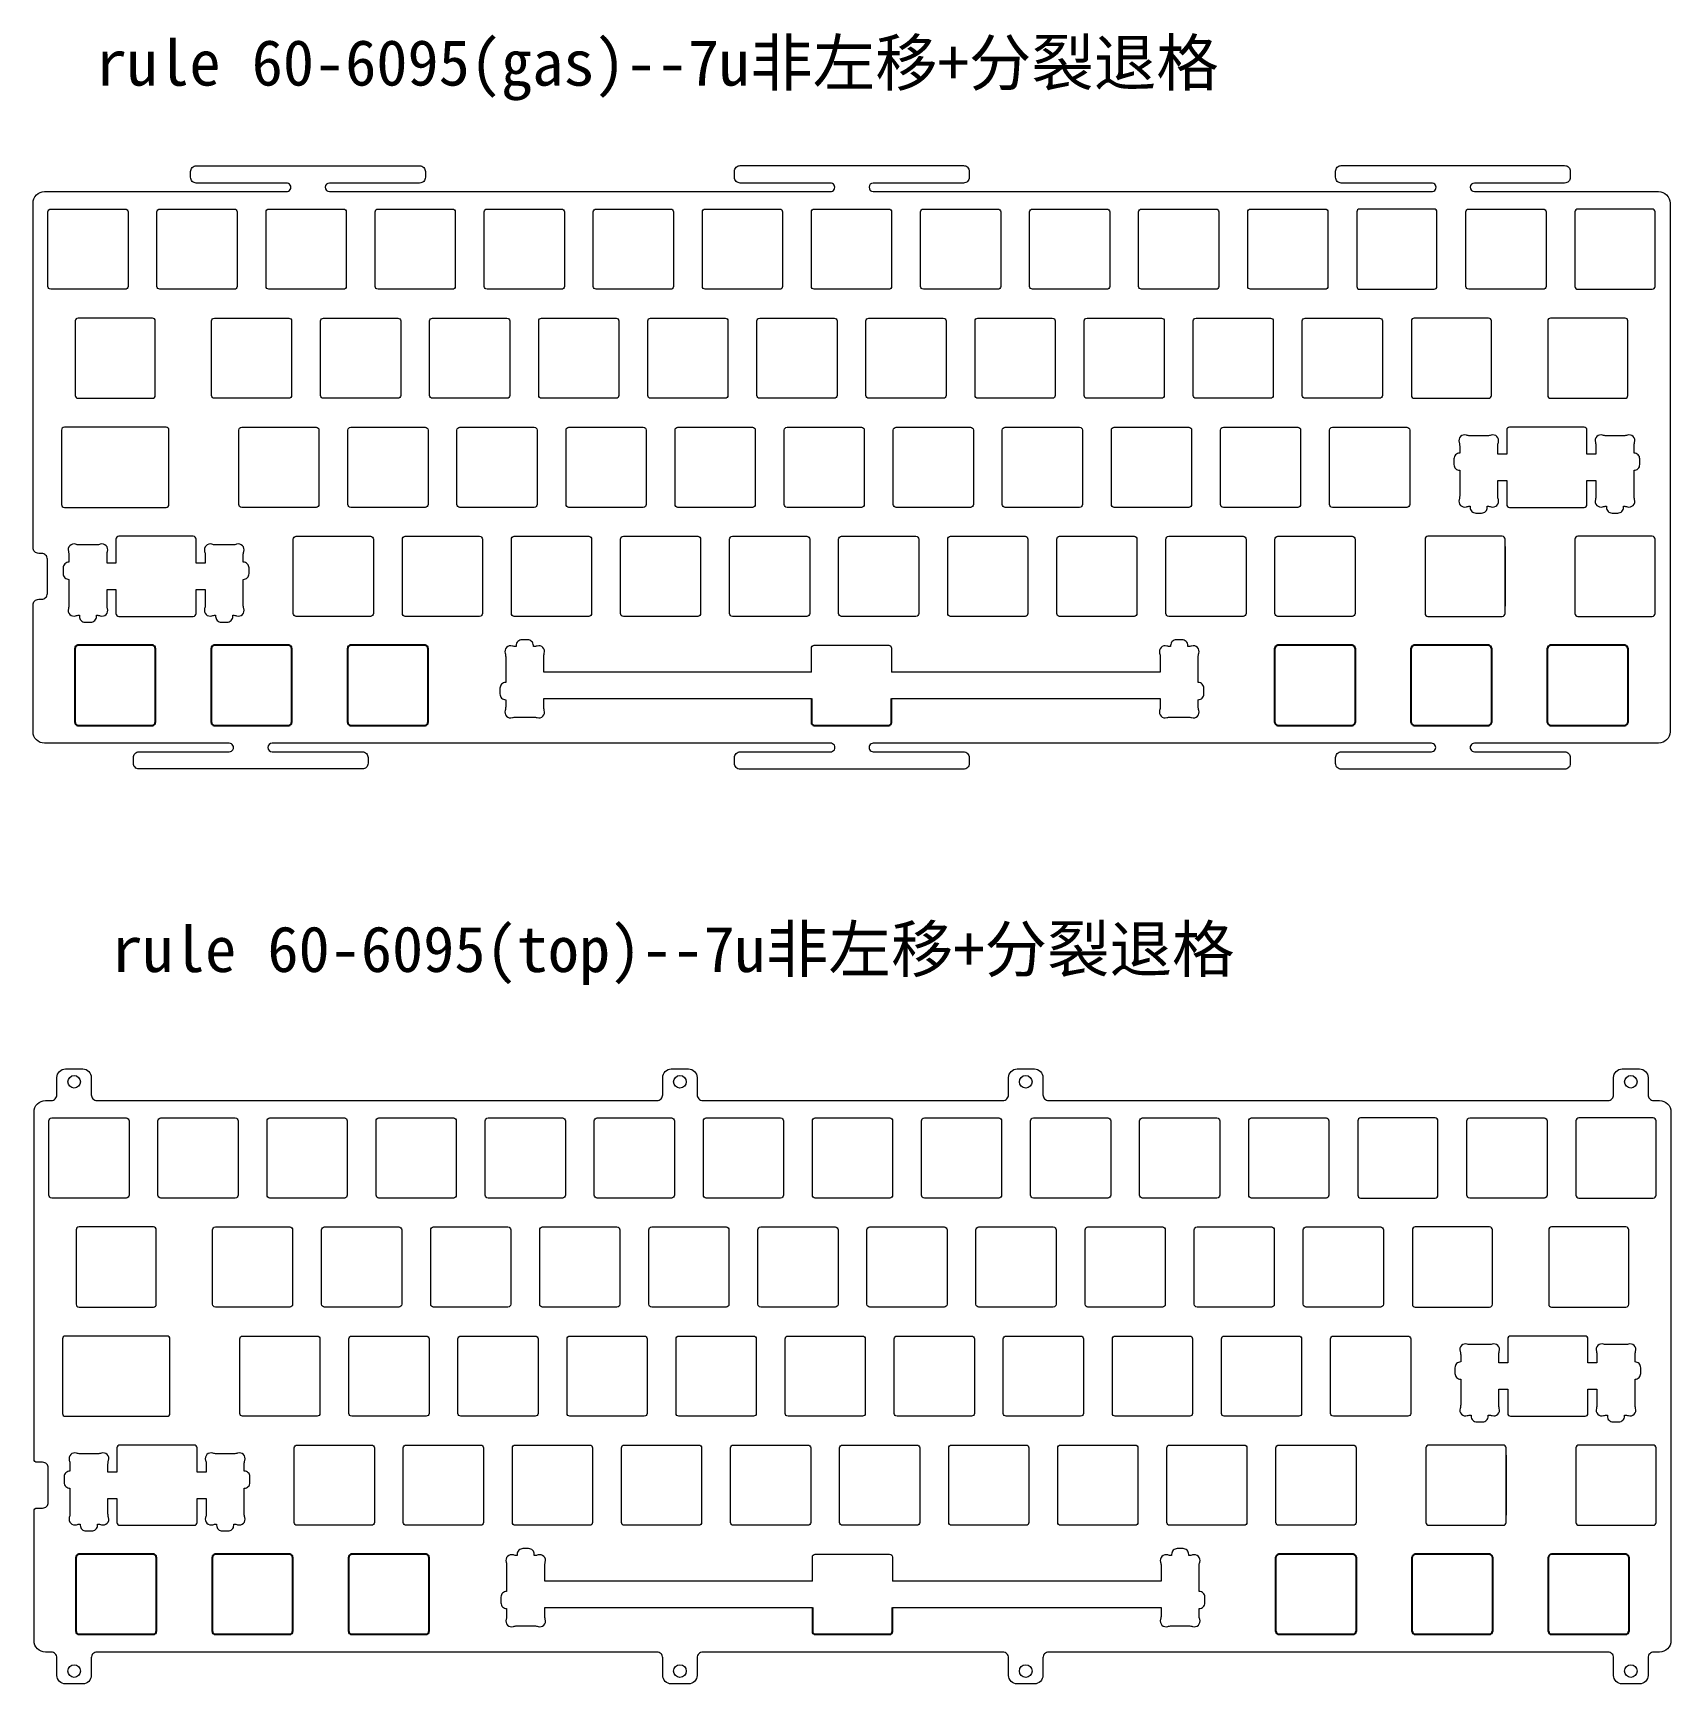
# Model space of a CAD drawing. Header units: millimetres. Extents: x 3201 to 5715, y 849 to 1652.
# Drawn here: x 4588.9 to 4875, y 865.1 to 1153.5 of the extents above; entities that cross this region are included whole.
import ezdxf

# ---------------------------------------------------------------- set-up
doc = ezdxf.new("R2010")
doc.units = ezdxf.units.MM
doc.layers.add('1', color=7, linetype='Continuous', lineweight=0)
doc.styles.add('MtXpl_', font='')
doc.styles.get('MtXpl_').set_extended_font_data('SimSun')

msp = doc.modelspace()

# ---------------------------------------------------------------- linework, layer by layer
at = {"layer": '1'}
for p, q in [((4633.94, 1126.55), (4633.94, 1126.55)), ((4639.94, 1126.55), (4639.94, 1126.55)), ((4705.52, 1063.82), (4705.52, 1053.38)), ((4846.03, 1063.82), (4846.03, 1053.38)), ((4678.12, 1037.25), (4724.86, 1037.25)), ((4705.69, 905.07), (4705.69, 894.62)), ((4846.2, 905.07), (4846.2, 894.62)), ((4678.29, 878.5), (4725.03, 878.5))]:
    msp.add_line(p, q, dxfattribs=at)
at = {"layer": '1', "lineweight": 25}
for p, q in [((4596.27, 1033.05), (4596.27, 1046.05)), ((4610.27, 1046.05), (4610.27, 1033.05)), ((4620.08, 1033.05), (4620.08, 1046.05)), ((4634.08, 1046.05), (4634.08, 1033.05)), ((4643.89, 1033.05), (4643.89, 1046.05)), ((4657.89, 1046.05), (4657.89, 1033.05)), ((4805.82, 1033.05), (4805.82, 1046.05)), ((4819.82, 1046.05), (4819.82, 1033.05)), ((4829.63, 1033.05), (4829.63, 1046.05)), ((4843.63, 1046.05), (4843.63, 1033.05)), ((4853.44, 1033.05), (4853.44, 1046.05)), ((4867.44, 1046.05), (4867.44, 1033.05)), ((4596.44, 874.3), (4596.44, 887.3)), ((4610.44, 887.3), (4610.44, 874.3)), ((4620.25, 874.3), (4620.25, 887.3)), ((4634.25, 887.3), (4634.25, 874.3)), ((4644.06, 874.3), (4644.06, 887.3)), ((4658.06, 887.3), (4658.06, 874.3)), ((4805.99, 874.3), (4805.99, 887.3)), ((4819.99, 887.3), (4819.99, 874.3)), ((4829.8, 874.3), (4829.8, 887.3)), ((4843.8, 887.3), (4843.8, 874.3)), ((4853.61, 874.3), (4853.61, 887.3)), ((4867.61, 887.3), (4867.61, 874.3))]:
    msp.add_line(p, q, dxfattribs=at)
at = {"layer": '1'}
for points in [[(4591.42, 1061.6, 0.414214), (4590.42, 1062.6), (4589.92, 1062.6, -0.414214), (4588.92, 1063.6), (4588.92, 1123.8, -0.414214), (4590.92, 1125.8), (4633.19, 1125.8, 1.006341), (4633.19, 1127.3), (4617.44, 1127.3, -0.414214), (4616.44, 1128.3), (4616.44, 1129.3, -0.414214), (4617.44, 1130.3), (4656.44, 1130.3, -0.414214), (4657.44, 1129.3), (4657.44, 1128.3, -0.414214), (4656.44, 1127.3), (4640.69, 1127.3, 0.999996), (4640.69, 1125.8), (4728.18, 1125.8, 1.004198), (4728.18, 1127.3), (4712.43, 1127.3, -0.414214), (4711.43, 1128.3), (4711.43, 1129.35, -0.414214), (4712.43, 1130.35), (4751.43, 1130.35, -0.414214), (4752.43, 1129.35), (4752.43, 1128.3, -0.414214), (4751.43, 1127.3), (4735.68, 1127.3, 0.999996), (4735.68, 1125.8), (4833.16, 1125.8, 1.070015), (4833.16, 1127.3), (4817.41, 1127.3, -0.414214), (4816.41, 1128.3), (4816.41, 1129.35, -0.414214), (4817.41, 1130.35), (4856.41, 1130.35, -0.414214), (4857.41, 1129.35), (4857.41, 1128.3, -0.414214), (4856.41, 1127.3), (4840.66, 1127.3, 0.999996), (4840.66, 1125.8), (4872.82, 1125.8, -0.414214), (4874.82, 1123.8), (4874.82, 1031.45, -0.414213), (4872.82, 1029.45), (4840.66, 1029.45, 1.000003), (4840.66, 1027.95), (4856.41, 1027.95, -0.414214), (4857.41, 1026.95), (4857.41, 1025.9, -0.414214), (4856.41, 1024.9), (4817.41, 1024.9, -0.414214), (4816.41, 1025.9), (4816.41, 1026.95, -0.414214), (4817.41, 1027.95), (4833.16, 1027.95, 1.000004), (4833.16, 1029.45), (4735.68, 1029.45, 1.000003), (4735.68, 1027.95), (4751.43, 1027.95, -0.414214), (4752.43, 1026.95), (4752.43, 1025.9, -0.414214), (4751.43, 1024.9), (4712.43, 1024.9, -0.428049), (4711.43, 1025.95), (4711.43, 1026.95, -0.414214), (4712.43, 1027.95), (4728.18, 1027.95, 1.06449), (4728.18, 1029.45), (4630.69, 1029.45, 0.999996), (4630.69, 1027.95), (4646.44, 1027.95, -0.414214), (4647.44, 1026.95), (4647.44, 1025.95, -0.414214), (4646.44, 1024.95), (4607.44, 1024.95, -0.414214), (4606.44, 1025.95), (4606.44, 1026.95, -0.414214), (4607.44, 1027.95), (4623.19, 1027.95, 1.006341), (4623.19, 1029.45), (4590.92, 1029.45, -0.414214), (4588.92, 1031.45), (4588.92, 1053.6, -0.414214), (4589.92, 1054.6), (4590.42, 1054.6, 0.414214), (4591.42, 1055.6)], [(4591.52, 1109.25), (4591.52, 1122.25, -0.414214), (4592.02, 1122.75), (4605.02, 1122.75, -0.414214), (4605.52, 1122.25), (4605.52, 1109.25, -0.414217), (4605.02, 1108.75), (4592.02, 1108.75, -0.41421)], [(4610.57, 1109.25), (4610.57, 1122.25, -0.414214), (4611.07, 1122.75), (4624.07, 1122.75, -0.414214), (4624.57, 1122.25), (4624.57, 1109.25, -0.414217), (4624.07, 1108.75), (4611.07, 1108.75, -0.41421)], [(4629.62, 1109.25), (4629.62, 1122.25, -0.414214), (4630.12, 1122.75), (4643.12, 1122.75, -0.414214), (4643.62, 1122.25), (4643.62, 1109.25, -0.414217), (4643.12, 1108.75), (4630.12, 1108.75, -0.41421)], [(4648.67, 1109.25), (4648.67, 1122.25, -0.414214), (4649.17, 1122.75), (4662.17, 1122.75, -0.414214), (4662.67, 1122.25), (4662.67, 1109.25, -0.414217), (4662.17, 1108.75), (4649.17, 1108.75, -0.41421)], [(4667.72, 1109.25), (4667.72, 1122.25, -0.414214), (4668.22, 1122.75), (4681.22, 1122.75, -0.414214), (4681.72, 1122.25), (4681.72, 1109.25, -0.414217), (4681.22, 1108.75), (4668.22, 1108.75, -0.41421)], [(4686.77, 1109.25), (4686.77, 1122.25, -0.414214), (4687.27, 1122.75), (4700.27, 1122.75, -0.414214), (4700.77, 1122.25), (4700.77, 1109.25, -0.414217), (4700.27, 1108.75), (4687.27, 1108.75, -0.41421)], [(4705.82, 1109.25), (4705.82, 1122.25, -0.414214), (4706.32, 1122.75), (4719.32, 1122.75, -0.414214), (4719.82, 1122.25), (4719.82, 1109.25, -0.414217), (4719.32, 1108.75), (4706.32, 1108.75, -0.41421)], [(4724.87, 1109.25), (4724.87, 1122.25, -0.414214), (4725.37, 1122.75), (4738.37, 1122.75, -0.414214), (4738.87, 1122.25), (4738.87, 1109.25, -0.414217), (4738.37, 1108.75), (4725.37, 1108.75, -0.41421)], [(4743.92, 1109.25), (4743.92, 1122.25, -0.414214), (4744.42, 1122.75), (4757.42, 1122.75, -0.414214), (4757.92, 1122.25), (4757.92, 1109.25, -0.414217), (4757.42, 1108.75), (4744.42, 1108.75, -0.41421)], [(4762.97, 1109.25), (4762.97, 1122.25, -0.414214), (4763.47, 1122.75), (4776.47, 1122.75, -0.414214), (4776.97, 1122.25), (4776.97, 1109.25, -0.414217), (4776.47, 1108.75), (4763.47, 1108.75, -0.41421)], [(4782.02, 1109.25), (4782.02, 1122.25, -0.414214), (4782.52, 1122.75), (4795.52, 1122.75, -0.414214), (4796.02, 1122.25), (4796.02, 1109.25, -0.414217), (4795.52, 1108.75), (4782.52, 1108.75, -0.41421)], [(4801.07, 1109.25), (4801.07, 1122.25, -0.414214), (4801.57, 1122.75), (4814.57, 1122.75, -0.414214), (4815.07, 1122.25), (4815.07, 1109.25, -0.414217), (4814.57, 1108.75), (4801.57, 1108.75, -0.41421)], [(4834.12, 1109.25), (4834.12, 1122.25, 0.414214), (4833.62, 1122.75), (4820.62, 1122.75, 0.414214), (4820.12, 1122.25), (4820.12, 1109.25, 0.414217), (4820.62, 1108.75), (4833.62, 1108.75, 0.41421)], [(4839.17, 1109.25), (4839.17, 1122.25, -0.414214), (4839.67, 1122.75), (4852.67, 1122.75, -0.414214), (4853.17, 1122.25), (4853.17, 1109.25, -0.414217), (4852.67, 1108.75), (4839.67, 1108.75, -0.41421)], [(4872.22, 1109.25), (4872.22, 1122.25, 0.414214), (4871.72, 1122.75), (4858.72, 1122.75, 0.414214), (4858.22, 1122.25), (4858.22, 1109.25, 0.414217), (4858.72, 1108.75), (4871.72, 1108.75, 0.41421)], [(4610.28, 1090.2), (4610.28, 1103.2, 0.414214), (4609.78, 1103.7), (4596.78, 1103.7, 0.414214), (4596.28, 1103.2), (4596.28, 1090.2, 0.414217), (4596.78, 1089.7), (4609.78, 1089.7, 0.41421)], [(4620.09, 1090.2), (4620.09, 1103.2, -0.414214), (4620.59, 1103.7), (4633.59, 1103.7, -0.414214), (4634.09, 1103.2), (4634.09, 1090.2, -0.414217), (4633.59, 1089.7), (4620.59, 1089.7, -0.41421)], [(4639.14, 1090.2), (4639.14, 1103.2, -0.414214), (4639.64, 1103.7), (4652.64, 1103.7, -0.414214), (4653.14, 1103.2), (4653.14, 1090.2, -0.414217), (4652.64, 1089.7), (4639.64, 1089.7, -0.41421)], [(4658.19, 1090.2), (4658.19, 1103.2, -0.414214), (4658.69, 1103.7), (4671.69, 1103.7, -0.414214), (4672.19, 1103.2), (4672.19, 1090.2, -0.414217), (4671.69, 1089.7), (4658.69, 1089.7, -0.41421)], [(4677.24, 1090.2), (4677.24, 1103.2, -0.414214), (4677.74, 1103.7), (4690.74, 1103.7, -0.414214), (4691.24, 1103.2), (4691.24, 1090.2, -0.414217), (4690.74, 1089.7), (4677.74, 1089.7, -0.41421)], [(4696.29, 1090.2), (4696.29, 1103.2, -0.414214), (4696.79, 1103.7), (4709.79, 1103.7, -0.414214), (4710.29, 1103.2), (4710.29, 1090.2, -0.414217), (4709.79, 1089.7), (4696.79, 1089.7, -0.41421)], [(4715.34, 1090.2), (4715.34, 1103.2, -0.414214), (4715.84, 1103.7), (4728.84, 1103.7, -0.414214), (4729.34, 1103.2), (4729.34, 1090.2, -0.414217), (4728.84, 1089.7), (4715.84, 1089.7, -0.41421)], [(4734.39, 1090.2), (4734.39, 1103.2, -0.414214), (4734.89, 1103.7), (4747.89, 1103.7, -0.414214), (4748.39, 1103.2), (4748.39, 1090.2, -0.414217), (4747.89, 1089.7), (4734.89, 1089.7, -0.41421)], [(4753.44, 1090.2), (4753.44, 1103.2, -0.414214), (4753.94, 1103.7), (4766.94, 1103.7, -0.414214), (4767.44, 1103.2), (4767.44, 1090.2, -0.414217), (4766.94, 1089.7), (4753.94, 1089.7, -0.41421)], [(4772.5, 1090.2), (4772.5, 1103.2, -0.414214), (4773, 1103.7), (4785.99, 1103.7, -0.414214), (4786.49, 1103.2), (4786.49, 1090.2, -0.414217), (4785.99, 1089.7), (4773, 1089.7, -0.41421)], [(4791.55, 1090.2), (4791.55, 1103.2, -0.414214), (4792.05, 1103.7), (4805.04, 1103.7, -0.414214), (4805.54, 1103.2), (4805.54, 1090.2, -0.414217), (4805.04, 1089.7), (4792.05, 1089.7, -0.41421)], [(4810.6, 1090.2), (4810.6, 1103.2, -0.414214), (4811.1, 1103.7), (4824.09, 1103.7, -0.414214), (4824.59, 1103.2), (4824.59, 1090.2, -0.414217), (4824.09, 1089.7), (4811.1, 1089.7, -0.41421)], [(4843.64, 1090.2), (4843.64, 1103.2, 0.414214), (4843.14, 1103.7), (4830.15, 1103.7, 0.414214), (4829.65, 1103.2), (4829.65, 1090.2, 0.414217), (4830.15, 1089.7), (4843.14, 1089.7, 0.41421)], [(4867.46, 1090.2), (4867.46, 1103.2, 0.414214), (4866.96, 1103.7), (4853.96, 1103.7, 0.414214), (4853.46, 1103.2), (4853.46, 1090.2, 0.414217), (4853.96, 1089.7), (4866.96, 1089.7, 0.41421)], [(4612.66, 1071.15), (4612.66, 1084.15, 0.414214), (4612.16, 1084.65), (4594.39, 1084.65, 0.414214), (4593.89, 1084.15), (4593.89, 1071.15, 0.414214), (4594.39, 1070.65), (4612.16, 1070.65, 0.414214)], [(4624.86, 1071.15), (4624.86, 1084.15, -0.414214), (4625.36, 1084.65), (4638.36, 1084.65, -0.414214), (4638.86, 1084.15), (4638.86, 1071.15, -0.414217), (4638.36, 1070.65), (4625.36, 1070.65, -0.41421)], [(4643.91, 1071.15), (4643.91, 1084.15, -0.414214), (4644.41, 1084.65), (4657.41, 1084.65, -0.414214), (4657.91, 1084.15), (4657.91, 1071.15, -0.414217), (4657.41, 1070.65), (4644.41, 1070.65, -0.41421)], [(4662.96, 1071.15), (4662.96, 1084.15, -0.414214), (4663.46, 1084.65), (4676.46, 1084.65, -0.414214), (4676.96, 1084.15), (4676.96, 1071.15, -0.414217), (4676.46, 1070.65), (4663.46, 1070.65, -0.41421)], [(4682.01, 1071.15), (4682.01, 1084.15, -0.414214), (4682.51, 1084.65), (4695.51, 1084.65, -0.414214), (4696.01, 1084.15), (4696.01, 1071.15, -0.414217), (4695.51, 1070.65), (4682.51, 1070.65, -0.41421)], [(4701.06, 1071.15), (4701.06, 1084.15, -0.414214), (4701.56, 1084.65), (4714.56, 1084.65, -0.414214), (4715.06, 1084.15), (4715.06, 1071.15, -0.414217), (4714.56, 1070.65), (4701.56, 1070.65, -0.41421)], [(4720.11, 1071.15), (4720.11, 1084.15, -0.414214), (4720.61, 1084.65), (4733.6, 1084.65, -0.414214), (4734.1, 1084.15), (4734.1, 1071.15, -0.414217), (4733.6, 1070.65), (4720.61, 1070.65, -0.41421)], [(4739.16, 1071.15), (4739.16, 1084.15, -0.414214), (4739.66, 1084.65), (4752.65, 1084.65, -0.414214), (4753.15, 1084.15), (4753.15, 1071.15, -0.414217), (4752.65, 1070.65), (4739.66, 1070.65, -0.41421)], [(4758.21, 1071.15), (4758.21, 1084.15, -0.414214), (4758.71, 1084.65), (4771.7, 1084.65, -0.414214), (4772.2, 1084.15), (4772.2, 1071.15, -0.414217), (4771.7, 1070.65), (4758.71, 1070.65, -0.41421)], [(4777.26, 1071.15), (4777.26, 1084.15, -0.414214), (4777.76, 1084.65), (4790.76, 1084.65, -0.414214), (4791.26, 1084.15), (4791.26, 1071.15, -0.414217), (4790.76, 1070.65), (4777.76, 1070.65, -0.41421)], [(4796.31, 1071.15), (4796.31, 1084.15, -0.414214), (4796.81, 1084.65), (4809.81, 1084.65, -0.414214), (4810.31, 1084.15), (4810.31, 1071.15, -0.414217), (4809.81, 1070.65), (4796.81, 1070.65, -0.41421)], [(4815.36, 1071.15), (4815.36, 1084.15, -0.414214), (4815.86, 1084.65), (4828.86, 1084.65, -0.414214), (4829.36, 1084.15), (4829.36, 1071.15, -0.414217), (4828.86, 1070.65), (4815.86, 1070.65, -0.41421)], [(4844.74, 1079.95), (4844.74, 1081.37, -0.078597), (4844.84, 1081.99, 0.612516), (4843.58, 1083.25, -0.078597), (4842.96, 1083.15), (4839.87, 1083.15, -0.078597), (4839.25, 1083.25, 0.612516), (4837.99, 1081.99, -0.078597), (4838.09, 1081.37), (4838.09, 1080.12, 0.414214), (4837.09, 1079.12), (4837.09, 1078.12, 0.414214), (4838.09, 1077.12), (4838.09, 1072.63, -0.078597), (4837.99, 1072.01, 0.612516), (4839.25, 1070.75, -0.078597), (4839.87, 1070.85), (4839.91, 1070.85), (4839.91, 1070.65, 0.414214), (4840.91, 1069.65), (4841.91, 1069.65, 0.414214), (4842.91, 1070.65), (4842.91, 1070.85), (4842.96, 1070.85, -0.078597), (4843.58, 1070.75, 0.612516), (4844.84, 1072.01, -0.078597), (4844.74, 1072.63), (4844.74, 1075.35), (4846.31, 1075.35), (4846.31, 1071.15, 0.414217), (4846.81, 1070.65), (4859.81, 1070.65, 0.41421), (4860.31, 1071.15), (4860.31, 1075.35), (4861.89, 1075.35), (4861.89, 1072.63, -0.078597), (4861.79, 1072.01, 0.612516), (4863.05, 1070.75, -0.078597), (4863.67, 1070.85), (4863.71, 1070.85), (4863.71, 1070.65, 0.414214), (4864.71, 1069.65), (4865.71, 1069.65, 0.414214), (4866.71, 1070.65), (4866.71, 1070.85), (4866.76, 1070.85, -0.078597), (4867.38, 1070.75, 0.612516), (4868.64, 1072.01, -0.078597), (4868.54, 1072.63), (4868.54, 1077.12, 0.414214), (4869.54, 1078.12), (4869.54, 1079.12, 0.414214), (4868.54, 1080.12), (4868.54, 1081.37, -0.078597), (4868.64, 1081.99, 0.612516), (4867.38, 1083.25, -0.078597), (4866.76, 1083.15), (4863.67, 1083.15, -0.078597), (4863.05, 1083.25, 0.612516), (4861.79, 1081.99, -0.078597), (4861.89, 1081.37), (4861.89, 1079.95), (4860.31, 1079.95), (4860.31, 1084.15, 0.414214), (4859.81, 1084.65), (4846.81, 1084.65, 0.414214), (4846.31, 1084.15), (4846.31, 1079.95)], [(4601.84, 1060.9), (4601.84, 1062.32, -0.078597), (4601.93, 1062.94, 0.612516), (4600.67, 1064.2, -0.078597), (4600.06, 1064.1), (4596.97, 1064.1, -0.078597), (4596.35, 1064.2, 0.612516), (4595.09, 1062.94, -0.078597), (4595.19, 1062.32), (4595.19, 1061.07, 0.414214), (4594.19, 1060.07), (4594.19, 1059.07, 0.414214), (4595.19, 1058.07), (4595.19, 1053.58, -0.078597), (4595.09, 1052.96, 0.612516), (4596.35, 1051.7, -0.078597), (4596.97, 1051.8), (4597.01, 1051.8), (4597.01, 1051.6, 0.414214), (4598.01, 1050.6), (4599.01, 1050.6, 0.414214), (4600.01, 1051.6), (4600.01, 1051.8), (4600.06, 1051.8, -0.078597), (4600.67, 1051.7, 0.612516), (4601.93, 1052.96, -0.078597), (4601.84, 1053.58), (4601.84, 1056.3), (4603.41, 1056.3), (4603.41, 1052.1, 0.414217), (4603.91, 1051.6), (4616.91, 1051.6, 0.41421), (4617.41, 1052.1), (4617.41, 1056.3), (4618.99, 1056.3), (4618.99, 1053.58, -0.078597), (4618.89, 1052.96, 0.612516), (4620.15, 1051.7, -0.078597), (4620.77, 1051.8), (4620.81, 1051.8), (4620.81, 1051.6, 0.414214), (4621.81, 1050.6), (4622.81, 1050.6, 0.414214), (4623.81, 1051.6), (4623.81, 1051.8), (4623.86, 1051.8, -0.078597), (4624.47, 1051.7, 0.612516), (4625.73, 1052.96, -0.078597), (4625.64, 1053.58), (4625.64, 1058.07, 0.414214), (4626.64, 1059.07), (4626.64, 1060.07, 0.414214), (4625.64, 1061.07), (4625.64, 1062.32, -0.078597), (4625.73, 1062.94, 0.612516), (4624.47, 1064.2, -0.078597), (4623.86, 1064.1), (4620.77, 1064.1, -0.078597), (4620.15, 1064.2, 0.612516), (4618.89, 1062.94, -0.078597), (4618.99, 1062.32), (4618.99, 1060.9), (4617.41, 1060.9), (4617.41, 1065.1, 0.414214), (4616.91, 1065.6), (4603.91, 1065.6, 0.414214), (4603.41, 1065.1), (4603.41, 1060.9)], [(4634.37, 1052.1), (4634.37, 1065.1, -0.414214), (4634.87, 1065.6), (4647.87, 1065.6, -0.414214), (4648.37, 1065.1), (4648.37, 1052.1, -0.414217), (4647.87, 1051.6), (4634.87, 1051.6, -0.41421)], [(4653.42, 1052.1), (4653.42, 1065.1, -0.414214), (4653.92, 1065.6), (4666.92, 1065.6, -0.414214), (4667.42, 1065.1), (4667.42, 1052.1, -0.414217), (4666.92, 1051.6), (4653.92, 1051.6, -0.41421)], [(4672.47, 1052.1), (4672.47, 1065.1, -0.414214), (4672.97, 1065.6), (4685.97, 1065.6, -0.414214), (4686.47, 1065.1), (4686.47, 1052.1, -0.414217), (4685.97, 1051.6), (4672.97, 1051.6, -0.41421)], [(4691.52, 1052.1), (4691.52, 1065.1, -0.414214), (4692.02, 1065.6), (4705.02, 1065.6, -0.414214), (4705.52, 1065.1), (4705.52, 1052.1, -0.414217), (4705.02, 1051.6), (4692.02, 1051.6, -0.41421)], [(4710.57, 1052.1), (4710.57, 1065.1, -0.414214), (4711.07, 1065.6), (4724.07, 1065.6, -0.414214), (4724.57, 1065.1), (4724.57, 1052.1, -0.414217), (4724.07, 1051.6), (4711.07, 1051.6, -0.41421)], [(4729.62, 1052.1), (4729.62, 1065.1, -0.414214), (4730.12, 1065.6), (4743.12, 1065.6, -0.414214), (4743.62, 1065.1), (4743.62, 1052.1, -0.414217), (4743.12, 1051.6), (4730.12, 1051.6, -0.41421)], [(4748.67, 1052.1), (4748.67, 1065.1, -0.414214), (4749.17, 1065.6), (4762.17, 1065.6, -0.414214), (4762.67, 1065.1), (4762.67, 1052.1, -0.414217), (4762.17, 1051.6), (4749.17, 1051.6, -0.41421)], [(4767.72, 1052.1), (4767.72, 1065.1, -0.414214), (4768.22, 1065.6), (4781.22, 1065.6, -0.414214), (4781.72, 1065.1), (4781.72, 1052.1, -0.414217), (4781.22, 1051.6), (4768.22, 1051.6, -0.41421)], [(4786.77, 1052.1), (4786.77, 1065.1, -0.414214), (4787.27, 1065.6), (4800.27, 1065.6, -0.414214), (4800.77, 1065.1), (4800.77, 1052.1, -0.414217), (4800.27, 1051.6), (4787.27, 1051.6, -0.41421)], [(4805.82, 1052.1), (4805.82, 1065.1, -0.414214), (4806.32, 1065.6), (4819.32, 1065.6, -0.414214), (4819.82, 1065.1), (4819.82, 1052.1, -0.414217), (4819.32, 1051.6), (4806.32, 1051.6, -0.41421)], [(4846.03, 1052.1), (4846.03, 1065.1, 0.414214), (4845.53, 1065.6), (4832.53, 1065.6, 0.414214), (4832.03, 1065.1), (4832.03, 1052.1, 0.414217), (4832.53, 1051.6), (4845.53, 1051.6, 0.41421)], [(4872.22, 1052.1), (4872.22, 1065.1, 0.414214), (4871.72, 1065.6), (4858.72, 1065.6, 0.414214), (4858.22, 1065.1), (4858.22, 1052.1, 0.414217), (4858.72, 1051.6), (4871.72, 1051.6, 0.41421)], [(4589.59, 895.85), (4590.59, 895.85, 0.414214), (4591.59, 896.85), (4591.59, 902.85, 0.414214), (4590.59, 903.85), (4589.59, 903.85, -0.414214), (4589.09, 904.35), (4589.09, 965.04, -0.414214), (4591.09, 967.04), (4592.1, 967.04, 0.414214), (4593.1, 968.04), (4593.1, 971.06, -0.414214), (4594.6, 972.56), (4597.6, 972.56, -0.414214), (4599.1, 971.06), (4599.1, 968.04, 0.414214), (4600.1, 967.04), (4697.9, 967.04, 0.414214), (4698.9, 968.04), (4698.9, 971.06, -0.414214), (4700.4, 972.56), (4703.4, 972.56, -0.414214), (4704.9, 971.06), (4704.9, 968.04, 0.414214), (4705.9, 967.04), (4758.3, 967.04, 0.414214), (4759.3, 968.04), (4759.3, 971.06, -0.414214), (4760.8, 972.56), (4763.8, 972.56, -0.414214), (4765.3, 971.06), (4765.3, 968.04, 0.414214), (4766.3, 967.04), (4863.98, 967.04, 0.414214), (4864.98, 968.04), (4864.98, 971.06, -0.414214), (4866.48, 972.56), (4869.48, 972.56, -0.414214), (4870.98, 971.06), (4870.98, 968.04, 0.414214), (4871.98, 967.04), (4872.99, 967.04, -0.414214), (4874.99, 965.04), (4874.99, 872.7, -0.414214), (4872.99, 870.7), (4871.98, 870.7, 0.414214), (4870.98, 869.7), (4870.98, 866.63, -0.414214), (4869.48, 865.13), (4866.48, 865.13, -0.414214), (4864.98, 866.63), (4864.98, 869.7, 0.414214), (4863.98, 870.7), (4766.3, 870.7, 0.414214), (4765.3, 869.7), (4765.3, 866.63, -0.414214), (4763.8, 865.13), (4760.8, 865.13, -0.414214), (4759.3, 866.63), (4759.3, 869.7, 0.414214), (4758.3, 870.7), (4705.9, 870.7, 0.414214), (4704.9, 869.7), (4704.9, 866.63, -0.414214), (4703.4, 865.13), (4700.4, 865.13, -0.414214), (4698.9, 866.63), (4698.9, 869.7, 0.414214), (4697.9, 870.7), (4600.1, 870.7, 0.414214), (4599.1, 869.7), (4599.1, 866.63, -0.414214), (4597.6, 865.13), (4594.6, 865.13, -0.414214), (4593.1, 866.63), (4593.1, 869.7, 0.414214), (4592.1, 870.7), (4591.09, 870.7, -0.414214), (4589.09, 872.7), (4589.09, 895.35, -0.414214)], [(4591.69, 950.5), (4591.69, 963.5, -0.414214), (4592.19, 964), (4605.19, 964, -0.414214), (4605.69, 963.5), (4605.69, 950.5, -0.414217), (4605.19, 950), (4592.19, 950, -0.41421)], [(4610.74, 950.5), (4610.74, 963.5, -0.414214), (4611.24, 964), (4624.24, 964, -0.414214), (4624.74, 963.5), (4624.74, 950.5, -0.414217), (4624.24, 950), (4611.24, 950, -0.41421)], [(4629.79, 950.5), (4629.79, 963.5, -0.414214), (4630.29, 964), (4643.29, 964, -0.414214), (4643.79, 963.5), (4643.79, 950.5, -0.414217), (4643.29, 950), (4630.29, 950, -0.41421)], [(4648.84, 950.5), (4648.84, 963.5, -0.414214), (4649.34, 964), (4662.34, 964, -0.414214), (4662.84, 963.5), (4662.84, 950.5, -0.414217), (4662.34, 950), (4649.34, 950, -0.41421)], [(4667.89, 950.5), (4667.89, 963.5, -0.414214), (4668.39, 964), (4681.39, 964, -0.414214), (4681.89, 963.5), (4681.89, 950.5, -0.414217), (4681.39, 950), (4668.39, 950, -0.41421)], [(4686.94, 950.5), (4686.94, 963.5, -0.414214), (4687.44, 964), (4700.44, 964, -0.414214), (4700.94, 963.5), (4700.94, 950.5, -0.414217), (4700.44, 950), (4687.44, 950, -0.41421)], [(4705.99, 950.5), (4705.99, 963.5, -0.414214), (4706.49, 964), (4719.49, 964, -0.414214), (4719.99, 963.5), (4719.99, 950.5, -0.414217), (4719.49, 950), (4706.49, 950, -0.41421)], [(4725.04, 950.5), (4725.04, 963.5, -0.414214), (4725.54, 964), (4738.54, 964, -0.414214), (4739.04, 963.5), (4739.04, 950.5, -0.414217), (4738.54, 950), (4725.54, 950, -0.41421)], [(4744.09, 950.5), (4744.09, 963.5, -0.414214), (4744.59, 964), (4757.59, 964, -0.414214), (4758.09, 963.5), (4758.09, 950.5, -0.414217), (4757.59, 950), (4744.59, 950, -0.41421)], [(4763.14, 950.5), (4763.14, 963.5, -0.414214), (4763.64, 964), (4776.64, 964, -0.414214), (4777.14, 963.5), (4777.14, 950.5, -0.414217), (4776.64, 950), (4763.64, 950, -0.41421)], [(4782.19, 950.5), (4782.19, 963.5, -0.414214), (4782.69, 964), (4795.69, 964, -0.414214), (4796.19, 963.5), (4796.19, 950.5, -0.414217), (4795.69, 950), (4782.69, 950, -0.41421)], [(4801.24, 950.5), (4801.24, 963.5, -0.414214), (4801.74, 964), (4814.74, 964, -0.414214), (4815.24, 963.5), (4815.24, 950.5, -0.414217), (4814.74, 950), (4801.74, 950, -0.41421)], [(4834.29, 950.5), (4834.29, 963.5, 0.414214), (4833.79, 964), (4820.79, 964, 0.414214), (4820.29, 963.5), (4820.29, 950.5, 0.414217), (4820.79, 950), (4833.79, 950, 0.41421)], [(4839.34, 950.5), (4839.34, 963.5, -0.414214), (4839.84, 964), (4852.84, 964, -0.414214), (4853.34, 963.5), (4853.34, 950.5, -0.414217), (4852.84, 950), (4839.84, 950, -0.41421)], [(4872.39, 950.5), (4872.39, 963.5, 0.414214), (4871.89, 964), (4858.89, 964, 0.414214), (4858.39, 963.5), (4858.39, 950.5, 0.414217), (4858.89, 950), (4871.89, 950, 0.41421)], [(4610.45, 931.45), (4610.45, 944.45, 0.414214), (4609.95, 944.95), (4596.95, 944.95, 0.414214), (4596.45, 944.45), (4596.45, 931.45, 0.414217), (4596.95, 930.95), (4609.95, 930.95, 0.41421)], [(4620.27, 931.45), (4620.27, 944.45, -0.414214), (4620.77, 944.95), (4633.76, 944.95, -0.414214), (4634.26, 944.45), (4634.26, 931.45, -0.414217), (4633.76, 930.95), (4620.77, 930.95, -0.41421)], [(4639.32, 931.45), (4639.32, 944.45, -0.414214), (4639.82, 944.95), (4652.81, 944.95, -0.414214), (4653.31, 944.45), (4653.31, 931.45, -0.414217), (4652.81, 930.95), (4639.82, 930.95, -0.41421)], [(4658.37, 931.45), (4658.37, 944.45, -0.414214), (4658.87, 944.95), (4671.86, 944.95, -0.414214), (4672.36, 944.45), (4672.36, 931.45, -0.414217), (4671.86, 930.95), (4658.87, 930.95, -0.41421)], [(4677.42, 931.45), (4677.42, 944.45, -0.414214), (4677.92, 944.95), (4690.91, 944.95, -0.414214), (4691.41, 944.45), (4691.41, 931.45, -0.414217), (4690.91, 930.95), (4677.92, 930.95, -0.41421)], [(4696.47, 931.45), (4696.47, 944.45, -0.414214), (4696.97, 944.95), (4709.96, 944.95, -0.414214), (4710.46, 944.45), (4710.46, 931.45, -0.414217), (4709.96, 930.95), (4696.97, 930.95, -0.41421)], [(4715.51, 931.45), (4715.51, 944.45, -0.414214), (4716.01, 944.95), (4729.01, 944.95, -0.414214), (4729.51, 944.45), (4729.51, 931.45, -0.414217), (4729.01, 930.95), (4716.01, 930.95, -0.41421)], [(4734.56, 931.45), (4734.56, 944.45, -0.414214), (4735.06, 944.95), (4748.06, 944.95, -0.414214), (4748.56, 944.45), (4748.56, 931.45, -0.414217), (4748.06, 930.95), (4735.06, 930.95, -0.41421)], [(4753.61, 931.45), (4753.61, 944.45, -0.414214), (4754.11, 944.95), (4767.11, 944.95, -0.414214), (4767.61, 944.45), (4767.61, 931.45, -0.414217), (4767.11, 930.95), (4754.11, 930.95, -0.41421)], [(4772.67, 931.45), (4772.67, 944.45, -0.414214), (4773.17, 944.95), (4786.16, 944.95, -0.414214), (4786.66, 944.45), (4786.66, 931.45, -0.414217), (4786.16, 930.95), (4773.17, 930.95, -0.41421)], [(4791.72, 931.45), (4791.72, 944.45, -0.414214), (4792.22, 944.95), (4805.21, 944.95, -0.414214), (4805.71, 944.45), (4805.71, 931.45, -0.414217), (4805.21, 930.95), (4792.22, 930.95, -0.41421)], [(4810.77, 931.45), (4810.77, 944.45, -0.414214), (4811.27, 944.95), (4824.26, 944.95, -0.414214), (4824.76, 944.45), (4824.76, 931.45, -0.414217), (4824.26, 930.95), (4811.27, 930.95, -0.41421)], [(4843.81, 931.45), (4843.81, 944.45, 0.414214), (4843.31, 944.95), (4830.32, 944.95, 0.414214), (4829.82, 944.45), (4829.82, 931.45, 0.414217), (4830.32, 930.95), (4843.31, 930.95, 0.41421)], [(4867.63, 931.45), (4867.63, 944.45, 0.414214), (4867.13, 944.95), (4854.13, 944.95, 0.414214), (4853.63, 944.45), (4853.63, 931.45, 0.414217), (4854.13, 930.95), (4867.13, 930.95, 0.41421)], [(4612.83, 912.39), (4612.83, 925.39, 0.414214), (4612.33, 925.89), (4594.56, 925.89, 0.414214), (4594.06, 925.39), (4594.06, 912.39, 0.414214), (4594.56, 911.89), (4612.33, 911.89, 0.414214)], [(4625.03, 912.4), (4625.03, 925.4, -0.414214), (4625.53, 925.9), (4638.53, 925.9, -0.414214), (4639.03, 925.4), (4639.03, 912.4, -0.414217), (4638.53, 911.9), (4625.53, 911.9, -0.41421)], [(4644.08, 912.4), (4644.08, 925.4, -0.414214), (4644.58, 925.9), (4657.58, 925.9, -0.414214), (4658.08, 925.4), (4658.08, 912.4, -0.414217), (4657.58, 911.9), (4644.58, 911.9, -0.41421)], [(4663.13, 912.4), (4663.13, 925.4, -0.414214), (4663.63, 925.9), (4676.63, 925.9, -0.414214), (4677.13, 925.4), (4677.13, 912.4, -0.414217), (4676.63, 911.9), (4663.63, 911.9, -0.41421)], [(4682.18, 912.4), (4682.18, 925.4, -0.414214), (4682.68, 925.9), (4695.68, 925.9, -0.414214), (4696.18, 925.4), (4696.18, 912.4, -0.414217), (4695.68, 911.9), (4682.68, 911.9, -0.41421)], [(4701.23, 912.4), (4701.23, 925.4, -0.414214), (4701.73, 925.9), (4714.73, 925.9, -0.414214), (4715.23, 925.4), (4715.23, 912.4, -0.414217), (4714.73, 911.9), (4701.73, 911.9, -0.41421)], [(4720.28, 912.4), (4720.28, 925.4, -0.414214), (4720.78, 925.9), (4733.78, 925.9, -0.414214), (4734.28, 925.4), (4734.28, 912.4, -0.414217), (4733.78, 911.9), (4720.78, 911.9, -0.41421)], [(4739.33, 912.4), (4739.33, 925.4, -0.414214), (4739.83, 925.9), (4752.83, 925.9, -0.414214), (4753.33, 925.4), (4753.33, 912.4, -0.414217), (4752.83, 911.9), (4739.83, 911.9, -0.41421)], [(4758.38, 912.4), (4758.38, 925.4, -0.414214), (4758.88, 925.9), (4771.88, 925.9, -0.414214), (4772.38, 925.4), (4772.38, 912.4, -0.414217), (4771.88, 911.9), (4758.88, 911.9, -0.41421)], [(4777.43, 912.4), (4777.43, 925.4, -0.414214), (4777.93, 925.9), (4790.93, 925.9, -0.414214), (4791.43, 925.4), (4791.43, 912.4, -0.414217), (4790.93, 911.9), (4777.93, 911.9, -0.41421)], [(4796.48, 912.4), (4796.48, 925.4, -0.414214), (4796.98, 925.9), (4809.98, 925.9, -0.414214), (4810.48, 925.4), (4810.48, 912.4, -0.414217), (4809.98, 911.9), (4796.98, 911.9, -0.41421)], [(4815.53, 912.4), (4815.53, 925.4, -0.414214), (4816.03, 925.9), (4829.03, 925.9, -0.414214), (4829.53, 925.4), (4829.53, 912.4, -0.414217), (4829.03, 911.9), (4816.03, 911.9, -0.41421)], [(4844.91, 921.2), (4844.91, 922.62, -0.078597), (4845.01, 923.23, 0.612516), (4843.75, 924.49, -0.078597), (4843.13, 924.4), (4840.04, 924.4, -0.078597), (4839.42, 924.49, 0.612516), (4838.16, 923.23, -0.078597), (4838.26, 922.62), (4838.26, 921.37, 0.414214), (4837.26, 920.37), (4837.26, 919.37, 0.414214), (4838.26, 918.37), (4838.26, 913.88, -0.078597), (4838.16, 913.26, 0.612516), (4839.42, 912, -0.078597), (4840.04, 912.1), (4840.08, 912.1), (4840.08, 911.9, 0.414214), (4841.08, 910.9), (4842.08, 910.9, 0.414214), (4843.08, 911.9), (4843.08, 912.1), (4843.13, 912.1, -0.078597), (4843.75, 912, 0.612516), (4845.01, 913.26, -0.078597), (4844.91, 913.88), (4844.91, 916.6), (4846.48, 916.6), (4846.48, 912.4, 0.414217), (4846.98, 911.9), (4859.98, 911.9, 0.41421), (4860.48, 912.4), (4860.48, 916.6), (4862.06, 916.6), (4862.06, 913.88, -0.078597), (4861.96, 913.26, 0.612516), (4863.22, 912, -0.078597), (4863.84, 912.1), (4863.88, 912.1), (4863.88, 911.9, 0.414214), (4864.88, 910.9), (4865.88, 910.9, 0.414214), (4866.88, 911.9), (4866.88, 912.1), (4866.93, 912.1, -0.078597), (4867.55, 912, 0.612516), (4868.81, 913.26, -0.078597), (4868.71, 913.88), (4868.71, 918.37, 0.414214), (4869.71, 919.37), (4869.71, 920.37, 0.414214), (4868.71, 921.37), (4868.71, 922.62, -0.078597), (4868.81, 923.23, 0.612516), (4867.55, 924.49, -0.078597), (4866.93, 924.4), (4863.84, 924.4, -0.078597), (4863.22, 924.49, 0.612516), (4861.96, 923.23, -0.078597), (4862.06, 922.62), (4862.06, 921.2), (4860.48, 921.2), (4860.48, 925.4, 0.414214), (4859.98, 925.9), (4846.98, 925.9, 0.414214), (4846.48, 925.4), (4846.48, 921.2)], [(4602.01, 902.15), (4602.01, 903.57, -0.078597), (4602.11, 904.18, 0.612516), (4600.85, 905.44, -0.078597), (4600.23, 905.35), (4597.14, 905.35, -0.078597), (4596.52, 905.44, 0.612516), (4595.26, 904.18, -0.078597), (4595.36, 903.57), (4595.36, 902.32, 0.414214), (4594.36, 901.32), (4594.36, 900.32, 0.414214), (4595.36, 899.32), (4595.36, 894.82, -0.078597), (4595.26, 894.21, 0.612516), (4596.52, 892.95, -0.078597), (4597.14, 893.05), (4597.18, 893.05), (4597.18, 892.85, 0.414214), (4598.18, 891.85), (4599.18, 891.85, 0.414214), (4600.18, 892.85), (4600.18, 893.05), (4600.23, 893.05, -0.078597), (4600.85, 892.95, 0.612516), (4602.11, 894.21, -0.078597), (4602.01, 894.82), (4602.01, 897.55), (4603.58, 897.54), (4603.58, 893.35, 0.414217), (4604.08, 892.85), (4617.08, 892.85, 0.41421), (4617.58, 893.35), (4617.58, 897.54), (4619.16, 897.55), (4619.16, 894.82, -0.078597), (4619.06, 894.21, 0.612516), (4620.32, 892.95, -0.078597), (4620.94, 893.05), (4620.98, 893.05), (4620.98, 892.85, 0.414214), (4621.98, 891.85), (4622.98, 891.85, 0.414214), (4623.98, 892.85), (4623.98, 893.05), (4624.03, 893.05, -0.078597), (4624.65, 892.95, 0.612516), (4625.91, 894.21, -0.078597), (4625.81, 894.82), (4625.81, 899.32, 0.414214), (4626.81, 900.32), (4626.81, 901.32, 0.414214), (4625.81, 902.32), (4625.81, 903.57, -0.078597), (4625.91, 904.18, 0.612516), (4624.65, 905.44, -0.078597), (4624.03, 905.35), (4620.94, 905.35, -0.078597), (4620.32, 905.44, 0.612516), (4619.06, 904.18, -0.078597), (4619.16, 903.57), (4619.16, 902.15), (4617.58, 902.14), (4617.58, 906.35, 0.414214), (4617.08, 906.85), (4604.08, 906.85, 0.414214), (4603.58, 906.35), (4603.58, 902.14)], [(4634.54, 893.35), (4634.54, 906.35, -0.414214), (4635.04, 906.85), (4648.04, 906.85, -0.414214), (4648.54, 906.35), (4648.54, 893.35, -0.414217), (4648.04, 892.85), (4635.04, 892.85, -0.41421)], [(4653.59, 893.35), (4653.59, 906.35, -0.414214), (4654.09, 906.85), (4667.09, 906.85, -0.414214), (4667.59, 906.35), (4667.59, 893.35, -0.414217), (4667.09, 892.85), (4654.09, 892.85, -0.41421)], [(4672.64, 893.35), (4672.64, 906.35, -0.414214), (4673.14, 906.85), (4686.14, 906.85, -0.414214), (4686.64, 906.35), (4686.64, 893.35, -0.414217), (4686.14, 892.85), (4673.14, 892.85, -0.41421)], [(4691.69, 893.35), (4691.69, 906.35, -0.414214), (4692.19, 906.85), (4705.19, 906.85, -0.414214), (4705.69, 906.35), (4705.69, 893.35, -0.414217), (4705.19, 892.85), (4692.19, 892.85, -0.41421)], [(4710.74, 893.35), (4710.74, 906.35, -0.414214), (4711.24, 906.85), (4724.24, 906.85, -0.414214), (4724.74, 906.35), (4724.74, 893.35, -0.414217), (4724.24, 892.85), (4711.24, 892.85, -0.41421)], [(4729.79, 893.35), (4729.79, 906.35, -0.414214), (4730.29, 906.85), (4743.29, 906.85, -0.414214), (4743.79, 906.35), (4743.79, 893.35, -0.414217), (4743.29, 892.85), (4730.29, 892.85, -0.41421)], [(4748.84, 893.35), (4748.84, 906.35, -0.414214), (4749.34, 906.85), (4762.34, 906.85, -0.414214), (4762.84, 906.35), (4762.84, 893.35, -0.414217), (4762.34, 892.85), (4749.34, 892.85, -0.41421)], [(4767.89, 893.35), (4767.89, 906.35, -0.414214), (4768.39, 906.85), (4781.39, 906.85, -0.414214), (4781.89, 906.35), (4781.89, 893.35, -0.414217), (4781.39, 892.85), (4768.39, 892.85, -0.41421)], [(4786.94, 893.35), (4786.94, 906.35, -0.414214), (4787.44, 906.85), (4800.44, 906.85, -0.414214), (4800.94, 906.35), (4800.94, 893.35, -0.414217), (4800.44, 892.85), (4787.44, 892.85, -0.41421)], [(4805.99, 893.35), (4805.99, 906.35, -0.414214), (4806.49, 906.85), (4819.49, 906.85, -0.414214), (4819.99, 906.35), (4819.99, 893.35, -0.414217), (4819.49, 892.85), (4806.49, 892.85, -0.41421)], [(4846.2, 893.35), (4846.2, 906.35, 0.414214), (4845.7, 906.85), (4832.7, 906.85, 0.414214), (4832.2, 906.35), (4832.2, 893.35, 0.414217), (4832.7, 892.85), (4845.7, 892.85, 0.41421)], [(4872.39, 893.35), (4872.39, 906.35, 0.414214), (4871.89, 906.85), (4858.89, 906.85, 0.414214), (4858.39, 906.35), (4858.39, 893.35, 0.414217), (4858.89, 892.85), (4871.89, 892.85, 0.41421)]]:
    msp.add_lwpolyline(points, format="xyb", close=True, dxfattribs=at)
for points in [[(4724.86, 1041.85), (4678.12, 1041.85), (4678.12, 1044.54, -0.078597), (4678.22, 1045.16, 0.612516), (4676.96, 1046.42, -0.078597), (4676.34, 1046.32), (4676.3, 1046.32), (4676.3, 1046.52, 0.414214), (4675.3, 1047.52), (4674.3, 1047.52, 0.414214), (4673.3, 1046.52), (4673.3, 1046.32), (4673.25, 1046.32, -0.078597), (4672.64, 1046.42, 0.612516), (4671.38, 1045.16, -0.078597), (4671.47, 1044.54), (4671.47, 1040.05, 0.414214), (4670.47, 1039.05), (4670.47, 1038.05, 0.414214), (4671.47, 1037.05), (4671.47, 1035.8, -0.078597), (4671.38, 1035.19, 0.612516), (4672.64, 1033.93, -0.078597), (4673.25, 1034.02), (4676.34, 1034.02, -0.078597), (4676.96, 1033.93, 0.612516), (4678.22, 1035.19, -0.078597), (4678.12, 1035.8), (4678.12, 1037.25)], [(4738.86, 1037.25), (4785.77, 1037.25), (4785.77, 1035.8, -0.078597), (4785.68, 1035.19, 0.612516), (4786.94, 1033.93, -0.078597), (4787.55, 1034.02), (4790.64, 1034.02, -0.078597), (4791.26, 1033.93, 0.612516), (4792.52, 1035.19, -0.078597), (4792.42, 1035.8), (4792.42, 1037.05, 0.414214), (4793.42, 1038.05), (4793.42, 1039.05, 0.414214), (4792.42, 1040.05), (4792.42, 1044.54, -0.078597), (4792.52, 1045.16, 0.612516), (4791.26, 1046.42, -0.078597), (4790.64, 1046.32), (4790.6, 1046.32), (4790.6, 1046.52, 0.414214), (4789.6, 1047.52), (4788.6, 1047.52, 0.414214), (4787.6, 1046.52), (4787.6, 1046.32), (4787.55, 1046.32, -0.078597), (4786.94, 1046.42, 0.612516), (4785.68, 1045.16, -0.078597), (4785.77, 1044.54), (4785.77, 1041.85), (4738.86, 1041.85)], [(4724.86, 1041.85), (4724.86, 1046.05, -0.414214), (4725.36, 1046.55), (4738.36, 1046.55, -0.414214), (4738.86, 1046.05), (4738.86, 1041.85)], [(4725.03, 883.1), (4678.29, 883.1), (4678.29, 885.79, -0.078597), (4678.39, 886.4, 0.612516), (4677.13, 887.66, -0.078597), (4676.52, 887.57), (4676.47, 887.57), (4676.47, 887.77, 0.414214), (4675.47, 888.77), (4674.47, 888.77, 0.414214), (4673.47, 887.77), (4673.47, 887.57), (4673.42, 887.57, -0.078597), (4672.81, 887.66, 0.612516), (4671.55, 886.4, -0.078597), (4671.64, 885.79), (4671.64, 881.3, 0.414214), (4670.64, 880.3), (4670.64, 879.3, 0.414214), (4671.64, 878.3), (4671.64, 877.05, -0.078597), (4671.55, 876.43, 0.612516), (4672.81, 875.17, -0.078597), (4673.42, 875.27), (4676.52, 875.27, -0.078597), (4677.13, 875.17, 0.612516), (4678.39, 876.43, -0.078597), (4678.29, 877.05), (4678.29, 878.5)], [(4739.03, 878.5), (4785.94, 878.5), (4785.94, 877.05, -0.078597), (4785.85, 876.43, 0.612516), (4787.11, 875.17, -0.078597), (4787.72, 875.27), (4790.82, 875.27, -0.078597), (4791.43, 875.17, 0.612516), (4792.69, 876.43, -0.078597), (4792.59, 877.05), (4792.59, 878.3, 0.414214), (4793.59, 879.3), (4793.59, 880.3, 0.414214), (4792.59, 881.3), (4792.59, 885.79, -0.078597), (4792.69, 886.4, 0.612516), (4791.43, 887.66, -0.078597), (4790.82, 887.57), (4790.77, 887.57), (4790.77, 887.77, 0.414214), (4789.77, 888.77), (4788.77, 888.77, 0.414214), (4787.77, 887.77), (4787.77, 887.57), (4787.72, 887.57, -0.078597), (4787.11, 887.66, 0.612516), (4785.85, 886.4, -0.078597), (4785.94, 885.79), (4785.94, 883.1), (4739.03, 883.1)], [(4725.03, 883.1), (4725.03, 887.3, -0.414214), (4725.53, 887.8), (4738.53, 887.8, -0.414214), (4739.03, 887.3), (4739.03, 883.1)]]:
    msp.add_lwpolyline(points, format="xyb", dxfattribs=at)
at = {"layer": '1', "lineweight": 25}
for points in [[(4610.27, 1046.05, 0.414214), (4609.77, 1046.55), (4596.77, 1046.55, 0.414214), (4596.27, 1046.05)], [(4634.08, 1046.05, 0.414214), (4633.58, 1046.55), (4620.58, 1046.55, 0.414214), (4620.08, 1046.05)], [(4657.89, 1046.05, 0.414214), (4657.39, 1046.55), (4644.39, 1046.55, 0.414214), (4643.89, 1046.05)], [(4819.82, 1046.05, 0.414214), (4819.32, 1046.55), (4806.32, 1046.55, 0.414214), (4805.82, 1046.05)], [(4843.63, 1046.05, 0.414214), (4843.13, 1046.55), (4830.13, 1046.55, 0.414214), (4829.63, 1046.05)], [(4867.44, 1046.05, 0.414214), (4866.94, 1046.55), (4853.94, 1046.55, 0.414214), (4853.44, 1046.05)], [(4724.86, 1037.25), (4724.86, 1033.05, 0.414214), (4725.36, 1032.55), (4738.36, 1032.55, 0.414214), (4738.86, 1033.05), (4738.86, 1037.25)], [(4596.27, 1033.05, 0.414214), (4596.77, 1032.55), (4609.77, 1032.55, 0.414214), (4610.27, 1033.05)], [(4620.08, 1033.05, 0.414214), (4620.58, 1032.55), (4633.58, 1032.55, 0.414214), (4634.08, 1033.05)], [(4643.89, 1033.05, 0.414214), (4644.39, 1032.55), (4657.39, 1032.55, 0.414214), (4657.89, 1033.05)], [(4805.82, 1033.05, 0.414214), (4806.32, 1032.55), (4819.32, 1032.55, 0.414214), (4819.82, 1033.05)], [(4829.63, 1033.05, 0.414214), (4830.13, 1032.55), (4843.13, 1032.55, 0.414214), (4843.63, 1033.05)], [(4853.44, 1033.05, 0.414214), (4853.94, 1032.55), (4866.94, 1032.55, 0.414214), (4867.44, 1033.05)], [(4610.44, 887.3, 0.414214), (4609.94, 887.8), (4596.94, 887.8, 0.414214), (4596.44, 887.3)], [(4634.25, 887.3, 0.414214), (4633.75, 887.8), (4620.75, 887.8, 0.414214), (4620.25, 887.3)], [(4658.06, 887.3, 0.414214), (4657.56, 887.8), (4644.56, 887.8, 0.414214), (4644.06, 887.3)], [(4819.99, 887.3, 0.414214), (4819.49, 887.8), (4806.49, 887.8, 0.414214), (4805.99, 887.3)], [(4843.8, 887.3, 0.414214), (4843.3, 887.8), (4830.3, 887.8, 0.414214), (4829.8, 887.3)], [(4867.61, 887.3, 0.414214), (4867.11, 887.8), (4854.11, 887.8, 0.414214), (4853.61, 887.3)], [(4725.03, 878.5), (4725.03, 874.3, 0.414214), (4725.53, 873.8), (4738.53, 873.8, 0.414214), (4739.03, 874.3), (4739.03, 878.5)], [(4596.44, 874.3, 0.414214), (4596.94, 873.8), (4609.94, 873.8, 0.414214), (4610.44, 874.3)], [(4620.25, 874.3, 0.414214), (4620.75, 873.8), (4633.75, 873.8, 0.414214), (4634.25, 874.3)], [(4644.06, 874.3, 0.414214), (4644.56, 873.8), (4657.56, 873.8, 0.414214), (4658.06, 874.3)], [(4805.99, 874.3, 0.414214), (4806.49, 873.8), (4819.49, 873.8, 0.414214), (4819.99, 874.3)], [(4829.8, 874.3, 0.414214), (4830.3, 873.8), (4843.3, 873.8, 0.414214), (4843.8, 874.3)], [(4853.61, 874.3, 0.414214), (4854.11, 873.8), (4867.11, 873.8, 0.414214), (4867.61, 874.3)]]:
    msp.add_lwpolyline(points, format="xyb", dxfattribs=at)
at = {"layer": '1'}
for centre in [(4596.1, 970.31), (4701.9, 970.31), (4762.3, 970.31), (4867.98, 970.31), (4596.1, 867.38), (4701.9, 867.38), (4762.3, 867.38), (4867.98, 867.38)]:
    msp.add_circle(centre, 1.1, dxfattribs=at)

# ---------------------------------------------------------------- texts
at = {"color": 7, "style": 'MtXpl_'}
for s, p in [('rule 60-6095(gas)--7u非左移+分裂退格', (4599.9, 1144.32)), ('rule 60-6095(top)--7u非左移+分裂退格', (4602.64, 989.49))]:
    msp.add_text(s, height=8, dxfattribs=at).set_placement(p)

doc.saveas('drawing.dxf')
